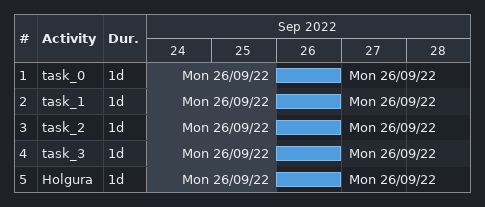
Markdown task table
| ID | Task | Duration | Start | Finish |
|---|---|---|---|---|
| 1 | task_0 | 1d | 2022-09-26 | 2022-09-26 |
| 2 | task_1 | 1d | 2022-09-26 | 2022-09-26 |
| 3 | task_2 | 1d | 2022-09-26 | 2022-09-26 |
| 4 | task_3 | 1d | 2022-09-26 | 2022-09-26 |
| 5 | Holgura | 1d | 2022-09-26 | 2022-09-26 |
